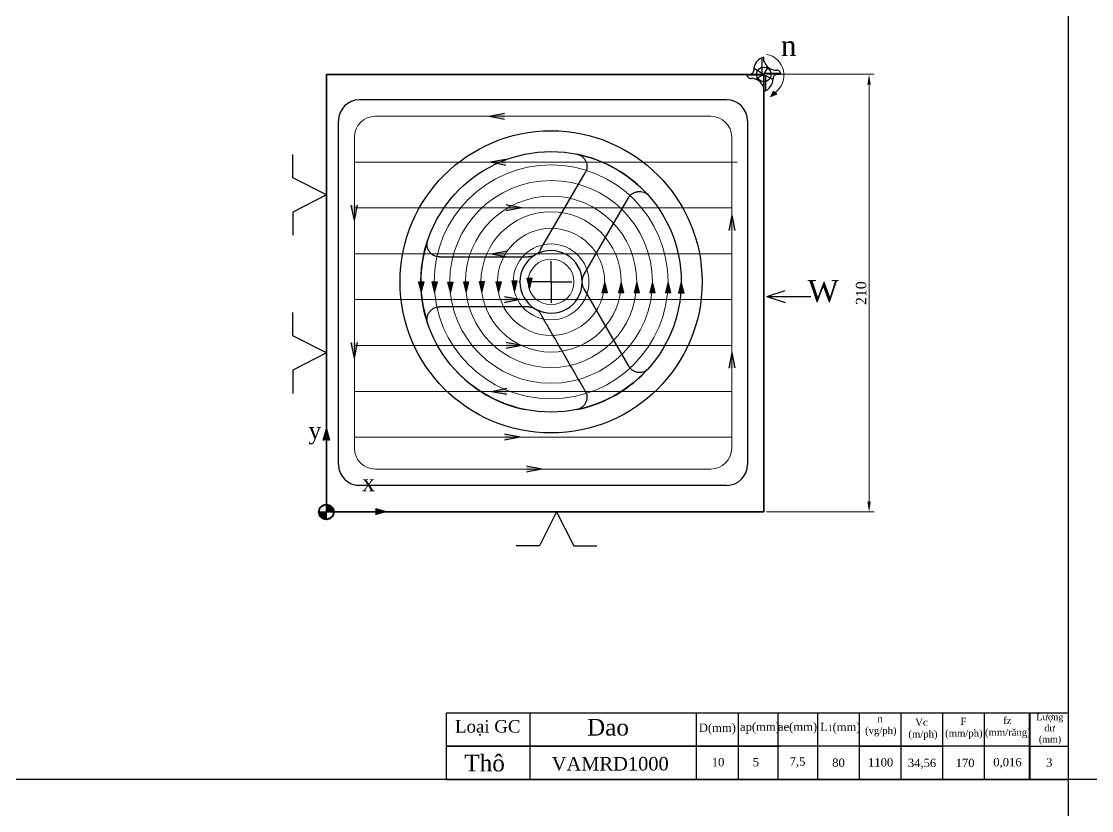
# Model space of a CAD drawing. Header units: millimetres. Extents: x 1211 to 2263, y 788 to 1530.
# Drawn here: x 1747.7 to 2004.6, y 1151.7 to 1341.1 of the extents above; entities that cross this region are included whole.
import ezdxf

# ---------------------------------------------------------------- set-up
doc = ezdxf.new("R2010")
doc.units = ezdxf.units.MM
doc.linetypes.add('CENTERX2', pattern=[20.32, 12.7, -2.54, 2.54, -2.54])
doc.linetypes.add('DASHDOTX2', pattern=[50.8, 25.4, -12.7, 0, -12.7])
for name, color, linetype, lineweight in [('cb', 200, 'Continuous', 35), ('coban', 7, 'Continuous', 35), ('dao', 7, 'Continuous', 25), ('DUONGBAO', 7, 'Continuous', 40), ('duongchaydao', 220, 'Continuous', 0), ('duongkichthuoc', 7, 'Continuous', 0), ('dậm', 5, 'Continuous', 25), ('phancat', 86, 'Continuous', 30), ('text', 130, 'Continuous', 0), ('truc', 10, 'DASHDOTX2', 0)]:
    doc.layers.add(name, color=color, linetype=linetype, lineweight=lineweight)
doc.layers.add('DuongTam', color=1, linetype='Continuous')
doc.styles.get("Standard").update_dxf_attribs({"font": 'times.ttf'})
doc.dimstyles.new('ISO-25', dxfattribs={"dimtxt": 2.5, "dimasz": 2.5, "dimexe": 1.25, "dimexo": 0.625, "dimtad": 1, "dimtoh": 1, "dimtxsty": 'Standard', "dimcen": 2.5, "dimadec": 0, "dimazin": 0, "dimtfac": 1, "dimtmove": 0, "dimatfit": 3, "dimfxl": 1, "dimarcsym": 0})

# ---------------------------------------------------------------- blocks, each defined once
blk = doc.blocks.new('*D27')
at = {"layer": 'Defpoints', "color": 0, "transparency": 16777216}
for p in [(1925.92, 1328.39), (1925.92, 1223.39), (1951.16, 1223.39)]:
    blk.add_point(p, dxfattribs=at)
at = {"layer": 'duongkichthuoc', "color": 0, "lineweight": -2, "transparency": 16777216}
for p, q in [((1926.54, 1328.39), (1952.41, 1328.39)), ((1951.16, 1325.89), (1951.16, 1225.89)), ((1926.54, 1223.39), (1952.41, 1223.39))]:
    blk.add_line(p, q, dxfattribs=at)
at = {"layer": 'duongkichthuoc', "color": 0, "transparency": 16777216}
for points in [[(1950.75, 1325.89), (1951.58, 1325.89), (1951.16, 1328.39)], [(1950.75, 1225.89), (1951.58, 1225.89), (1951.16, 1223.39)]]:
    blk.add_solid(points, dxfattribs=at)
at = {"layer": 'duongkichthuoc', "color": 0, "transparency": 16777216, "insert": (1949.27, 1275.89), "char_height": 2.5, "attachment_point": 5, "rotation": 90}
blk.add_mtext('210', dxfattribs=at)
blk = doc.blocks.new('Dao10B')
at = {"layer": 'duongchaydao'}
h = blk.add_hatch(color=256, dxfattribs=at)
h.paths.add_polyline_path([(2.355, -5.067), (1.99, -5.067, -0.023762), (1.609, -5.372)])
h.paths.add_polyline_path([(1.99, -5.067), (1.765, -5.067), (1.609, -5.372, 0.023762)], flags=17)
h = blk.add_hatch(color=256, dxfattribs=at)
h.paths.add_polyline_path([(2.296, -4.031), (1.765, -5.067), (1.99, -5.067, 0.0470432), (2.651, -4.363)])
h.paths.add_polyline_path([(2.651, -4.363, -0.0470432), (1.99, -5.067), (2.355, -5.067), (3.086, -4.768)])
at = {"lineweight": 30}
for p, q in [((0, 3.2), (0, 4.15)), ((-3.418, -0.006), (-4.094, -0.018)), ((4.094, 0), (3.094, 0)), ((0, -3.2), (0, -4.094))]:
    blk.add_line(p, q, dxfattribs=at)
for centre, radius, start, end in [((0.749, 1.072), 3.167, 103.67908, 181.07348), ((3.016, 4.167), 3.167, 197.77507, 271.07348), ((-3.094, 0), 1, 180, 271.07348), ((-3.418, 0.994), 1, 270, 1.07348), ((3.094, 0), 1, 0, 91.07348), ((-3.016, -4.167), 3.167, 17.77507, 91.07348), ((-0.967, -1.078), 3.167, 287.77507, 1.07348), ((3.2, -1), 1, 90, 181.07348)]:
    blk.add_arc(centre, radius, start, end, dxfattribs=at)
at = {"layer": 'dao', "color": 7, "linetype": 'Continuous'}
for p, q in [((-0.401, 0.232), (-0.401, 4.023)), ((0, 0), (-2.403, 1.387)), ((0, 0), (-2.013, -1.162)), ((0, 0), (0.997, 1.726)), ((0, 0), (2.195, -1.267)), ((0.181, 0.313), (4.044, 0.313)), ((-0.404, -0.233), (-4.067, -0.233)), ((0.398, -0.23), (0.398, -3.936))]:
    blk.add_line(p, q, dxfattribs=at)
blk.add_circle((0, 0), 1.761, dxfattribs=at)
at = {"layer": 'duongchaydao'}
for p, q in [((1.609, -5.372), (2.296, -4.031)), ((1.609, -5.372), (3.086, -4.768)), ((3.086, -4.768), (2.296, -4.031))]:
    blk.add_line(p, q, dxfattribs=at)
blk.add_arc((-0.329, -0.235), 5.144, 305.94861, 79.57114, dxfattribs=at)
at = {"layer": 'text', "insert": (4.067, 9.386), "char_height": 5, "width": 5.83484, "attachment_point": 1}
blk.add_mtext('n', dxfattribs=at)
at = {"layer": 'duongkichthuoc'}
dim = blk.add_linear_dim(base=(25.245, -105), p1=(0, 0), p2=(0, -105), angle=90, text='210', dimstyle='ISO-25', dxfattribs=at)
dim.commit()
dim.dimension.update_dxf_attribs({"geometry": '*D27', "text_midpoint": (23.348, -52.5), "insert": (-1925.917, -1328.385)})

msp = doc.modelspace()

# ---------------------------------------------------------------- hatches: boundary and pattern name
at = {"linetype": 'Continuous'}
h = msp.add_hatch(color=7, dxfattribs=at)
h.paths.add_polyline_path([(1863.698, 1318.358), (1863.703, 1317.616), (1859.995, 1318.33)])
h.paths.add_polyline_path([(1863.698, 1319.072), (1863.698, 1318.358), (1859.995, 1318.33)])
h = msp.add_hatch(color=7, dxfattribs=at)
h.paths.add_polyline_path([(1863.962, 1307.302), (1863.974, 1308.044), (1860.259, 1307.364)])
h.paths.add_polyline_path([(1863.955, 1306.588), (1863.962, 1307.302), (1860.259, 1307.364)])
h = msp.add_hatch(color=7, dxfattribs=at)
h.paths.add_polyline_path([(1864.086, 1296.358), (1864.08, 1295.616), (1867.788, 1296.33)])
h.paths.add_polyline_path([(1864.085, 1297.072), (1864.085, 1296.358), (1867.788, 1296.33)])
h = msp.add_hatch(color=7, dxfattribs=at)
h.paths.add_polyline_path([(1827.609, 1297.021), (1828.351, 1297.026), (1827.637, 1293.318)])
h.paths.add_polyline_path([(1826.895, 1297.021), (1827.609, 1297.021), (1827.637, 1293.318)])
h = msp.add_hatch(color=7, dxfattribs=at)
h.paths.add_polyline_path([(1918.222, 1290.935), (1917.48, 1290.93), (1918.194, 1294.638)])
h.paths.add_polyline_path([(1918.936, 1290.935), (1918.222, 1290.935), (1918.194, 1294.638)])
h = msp.add_hatch(color=7, dxfattribs=at)
h.paths.add_polyline_path([(1864.209, 1285.358), (1864.222, 1284.616), (1860.507, 1285.296)])
h.paths.add_polyline_path([(1864.203, 1286.072), (1864.21, 1285.358), (1860.507, 1285.296)])
h = msp.add_hatch(color=7, dxfattribs=at)
h.paths.add_polyline_path([(1868.988, 1279.506), (1869.643, 1279.506), (1869.643, 1276.831)])
h.paths.add_polyline_path([(1869.643, 1276.831), (1869.643, 1279.506), (1870.298, 1279.506)])
h = msp.add_hatch(color=7, dxfattribs=at)
h.paths.add_polyline_path([(1843.051, 1278.606), (1843.706, 1278.606), (1843.706, 1275.931)])
h.paths.add_polyline_path([(1843.706, 1275.931), (1843.706, 1278.606), (1844.361, 1278.606)])
h = msp.add_hatch(color=7, dxfattribs=at)
h.paths.add_polyline_path([(1846.242, 1278.609), (1846.898, 1278.609), (1846.898, 1275.935)])
h.paths.add_polyline_path([(1846.898, 1275.935), (1846.898, 1278.609), (1847.553, 1278.609)])
h = msp.add_hatch(color=7, dxfattribs=at)
h.paths.add_polyline_path([(1850.016, 1278.564), (1850.671, 1278.564), (1850.671, 1275.889)])
h.paths.add_polyline_path([(1850.671, 1275.889), (1850.671, 1278.564), (1851.327, 1278.564)])
h = msp.add_hatch(color=7, dxfattribs=at)
h.paths.add_polyline_path([(1853.797, 1278.635), (1854.452, 1278.635), (1854.452, 1275.961)])
h.paths.add_polyline_path([(1854.452, 1275.961), (1854.452, 1278.635), (1855.107, 1278.635)])
h = msp.add_hatch(color=7, dxfattribs=at)
h.paths.add_polyline_path([(1857.557, 1278.653), (1858.213, 1278.653), (1858.213, 1275.978)])
h.paths.add_polyline_path([(1858.213, 1275.978), (1858.213, 1278.653), (1858.868, 1278.653)])
h = msp.add_hatch(color=7, dxfattribs=at)
h.paths.add_polyline_path([(1861.611, 1278.61), (1862.266, 1278.61), (1862.266, 1275.935)])
h.paths.add_polyline_path([(1862.266, 1275.935), (1862.266, 1278.61), (1862.921, 1278.61)])
h = msp.add_hatch(color=7, dxfattribs=at)
h.paths.add_polyline_path([(1865.427, 1278.821), (1866.083, 1278.821), (1866.083, 1276.146)])
h.paths.add_polyline_path([(1866.083, 1276.146), (1866.083, 1278.821), (1866.738, 1278.821)])
h = msp.add_hatch(color=7, dxfattribs=at)
h.paths.add_polyline_path([(1888.364, 1275.965), (1887.709, 1275.965), (1887.709, 1278.64)])
h.paths.add_polyline_path([(1887.709, 1278.64), (1887.709, 1275.965), (1887.054, 1275.965)])
h = msp.add_hatch(color=7, dxfattribs=at)
h.paths.add_polyline_path([(1892.344, 1275.965), (1891.689, 1275.965), (1891.689, 1278.64)])
h.paths.add_polyline_path([(1891.689, 1278.64), (1891.689, 1275.965), (1891.034, 1275.965)])
h = msp.add_hatch(color=7, dxfattribs=at)
h.paths.add_polyline_path([(1896.07, 1275.965), (1895.414, 1275.965), (1895.414, 1278.64)])
h.paths.add_polyline_path([(1895.414, 1278.64), (1895.414, 1275.965), (1894.759, 1275.965)])
h = msp.add_hatch(color=7, dxfattribs=at)
h.paths.add_polyline_path([(1899.832, 1275.965), (1899.177, 1275.965), (1899.177, 1278.64)])
h.paths.add_polyline_path([(1899.177, 1278.64), (1899.177, 1275.965), (1898.522, 1275.965)])
h = msp.add_hatch(color=7, dxfattribs=at)
h.paths.add_polyline_path([(1903.581, 1275.965), (1902.926, 1275.965), (1902.926, 1278.64)])
h.paths.add_polyline_path([(1902.926, 1278.64), (1902.926, 1275.965), (1902.271, 1275.965)])
h = msp.add_hatch(color=7, dxfattribs=at)
h.paths.add_polyline_path([(1906.748, 1275.917), (1906.093, 1275.917), (1906.093, 1278.591)])
h.paths.add_polyline_path([(1906.093, 1278.591), (1906.093, 1275.917), (1905.438, 1275.917)])
h = msp.add_hatch(color=7, dxfattribs=at)
h.paths.add_polyline_path([(1863.694, 1274.302), (1863.688, 1275.044), (1867.397, 1274.33)])
h.paths.add_polyline_path([(1863.694, 1273.588), (1863.694, 1274.302), (1867.397, 1274.33)])
h = msp.add_hatch(color=7, dxfattribs=at)
h.paths.add_polyline_path([(1827.609, 1264.021), (1828.351, 1264.026), (1827.637, 1260.318)])
h.paths.add_polyline_path([(1826.895, 1264.021), (1827.609, 1264.021), (1827.637, 1260.318)])
h = msp.add_hatch(color=7, dxfattribs=at)
h.paths.add_polyline_path([(1864.086, 1263.358), (1864.08, 1262.616), (1867.788, 1263.33)])
h.paths.add_polyline_path([(1864.085, 1264.072), (1864.085, 1263.358), (1867.788, 1263.33)])
h = msp.add_hatch(color=7, dxfattribs=at)
h.paths.add_polyline_path([(1918.222, 1257.935), (1917.48, 1257.93), (1918.194, 1261.638)])
h.paths.add_polyline_path([(1918.936, 1257.935), (1918.222, 1257.935), (1918.194, 1261.638)])
h = msp.add_hatch(color=7, dxfattribs=at)
h.paths.add_polyline_path([(1864.209, 1252.358), (1864.222, 1251.616), (1860.507, 1252.296)])
h.paths.add_polyline_path([(1864.203, 1253.072), (1864.21, 1252.358), (1860.507, 1252.296)])
h = msp.add_hatch(color=7, dxfattribs=at)
h.paths.add_polyline_path([(1863.694, 1241.302), (1863.688, 1242.044), (1867.397, 1241.33)])
h.paths.add_polyline_path([(1863.694, 1240.588), (1863.694, 1241.302), (1867.397, 1241.33)])
h = msp.add_hatch(color=7, dxfattribs=at)
h.paths.add_polyline_path([(1868.913, 1233.663), (1868.908, 1234.404), (1872.616, 1233.691)])
h.paths.add_polyline_path([(1868.913, 1232.949), (1868.913, 1233.663), (1872.616, 1233.691)])
at = {"layer": 'cb', "lineweight": 35}
msp.add_hatch(color=256, dxfattribs=at).paths.add_polyline_path([(1820.935, 1243.241), (1820.175, 1240.563), (1821.695, 1240.563)])
at = {"layer": 'cb', "lineweight": 13}
h = msp.add_hatch(dxfattribs=at)
h.set_pattern_fill('ANSI31', color=256, scale=0.202176, angle=90, style=0)
h.set_pattern_definition([(135, (1156.393066, 502.48302), (-0.0178700026, -0.0178700026), [])])
h.paths.add_polyline_path([(1820.917, 1225.163), (1820.917, 1223.385), (1822.695, 1223.385, 0.4142137)])
h.paths.add_polyline_path([(1820.917, 1223.385), (1819.139, 1223.385, 0.4142136), (1820.917, 1221.607), (1820.917, 1221.768)])
msp.add_hatch(color=256, dxfattribs=at).paths.add_polyline_path([(1835.368, 1223.385), (1832.69, 1224.145), (1832.69, 1222.625)])

# ---------------------------------------------------------------- linework, layer by layer
for p, q in [((1998.945, 1530.422), (1998.945, 787.922)), ((2261.411, 1159.172), (1211.411, 1159.172))]:
    msp.add_line(p, q)
at = {"color": 7, "linetype": 'Continuous'}
for p, q in [((1859.995, 1318.33), (1863.698, 1319.072)), ((1859.995, 1318.33), (1863.703, 1317.616)), ((1860.259, 1307.364), (1863.974, 1308.044)), ((1860.259, 1307.364), (1863.955, 1306.588)), ((1867.788, 1296.33), (1864.085, 1297.072)), ((1827.637, 1293.318), (1826.895, 1297.021)), ((1827.637, 1293.318), (1828.351, 1297.026)), ((1867.788, 1296.33), (1864.08, 1295.616)), ((1918.194, 1294.638), (1917.48, 1290.93)), ((1918.194, 1294.638), (1918.936, 1290.935)), ((1860.507, 1285.296), (1864.203, 1286.072)), ((1860.507, 1285.296), (1864.222, 1284.616)), ((1868.988, 1279.506), (1870.298, 1279.506)), ((1843.051, 1278.606), (1844.361, 1278.606)), ((1846.242, 1278.609), (1847.553, 1278.609)), ((1850.016, 1278.564), (1851.327, 1278.564)), ((1853.797, 1278.635), (1855.107, 1278.635)), ((1857.557, 1278.653), (1858.868, 1278.653)), ((1861.611, 1278.61), (1862.921, 1278.61)), ((1865.427, 1278.821), (1866.738, 1278.821)), ((1867.397, 1274.33), (1863.688, 1275.044)), ((1867.397, 1274.33), (1863.694, 1273.588)), ((1888.364, 1275.965), (1887.054, 1275.965)), ((1892.344, 1275.965), (1891.034, 1275.965)), ((1896.07, 1275.965), (1894.759, 1275.965)), ((1899.832, 1275.965), (1898.522, 1275.965)), ((1903.581, 1275.965), (1902.271, 1275.965)), ((1906.748, 1275.917), (1905.438, 1275.917)), ((1827.637, 1260.318), (1826.895, 1264.021)), ((1827.637, 1260.318), (1828.351, 1264.026)), ((1867.788, 1263.33), (1864.085, 1264.072)), ((1867.788, 1263.33), (1864.08, 1262.616)), ((1918.194, 1261.638), (1917.48, 1257.93)), ((1918.194, 1261.638), (1918.936, 1257.935)), ((1860.507, 1252.296), (1864.203, 1253.072)), ((1860.507, 1252.296), (1864.222, 1251.616)), ((1867.397, 1241.33), (1863.688, 1242.044)), ((1867.397, 1241.33), (1863.694, 1240.588)), ((1872.616, 1233.691), (1868.908, 1234.404)), ((1872.616, 1233.691), (1868.913, 1232.949)), ((1849.741, 1175.172), (1989.741, 1175.172)), ((1849.741, 1159.172), (1849.741, 1175.172)), ((1869.741, 1175.172), (1869.741, 1159.172)), ((1909.741, 1159.172), (1909.741, 1175.172)), ((1919.741, 1175.172), (1919.741, 1159.172)), ((1929.238, 1175.172), (1929.238, 1159.172)), ((1938.807, 1175.172), (1938.807, 1159.172)), ((1938.807, 1175.172), (1953.807, 1175.172)), ((1948.807, 1175.172), (1948.807, 1159.172)), ((1948.807, 1175.172), (1948.807, 1159.172)), ((1953.807, 1175.172), (1963.807, 1175.172)), ((1958.807, 1175.172), (1958.807, 1159.172)), ((1968.807, 1175.172), (1968.807, 1159.172)), ((1978.807, 1175.172), (1978.807, 1159.172)), ((1989.67, 1159.25), (1989.67, 1175.172)), ((1989.741, 1175.172), (1998.878, 1175.172)), ((1989.741, 1167.172), (1849.741, 1167.172)), ((1849.741, 1167.172), (1856.741, 1167.172)), ((1849.741, 1167.172), (1874.741, 1167.172)), ((1989.741, 1167.172), (1849.741, 1167.172)), ((1849.741, 1167.172), (1856.741, 1167.172)), ((1849.741, 1167.172), (1874.741, 1167.172)), ((1849.741, 1167.172), (1869.741, 1167.172)), ((1856.741, 1167.172), (1919.741, 1167.172)), ((1856.741, 1167.172), (1919.741, 1167.172)), ((1859.741, 1167.172), (1879.741, 1167.172)), ((1859.741, 1167.172), (1879.741, 1167.172)), ((1919.741, 1167.172), (1929.741, 1167.172)), ((1919.741, 1167.172), (1929.741, 1167.172)), ((1948.807, 1167.172), (1968.807, 1167.172)), ((1989.741, 1167.172), (1998.878, 1167.172)), ((1849.741, 1159.172), (1869.741, 1159.172)), ((1909.741, 1159.172), (1989.741, 1159.172)), ((1989.741, 1159.172), (1998.878, 1159.172))]:
    msp.add_line(p, q, dxfattribs=at)
msp.add_lwpolyline([(1849.741, 1159.172), (1989.741, 1159.172), (1989.741, 1175.172)], dxfattribs=at)
at = {"layer": 'cb', "lineweight": 35}
for p, q in [((1820.935, 1243.241), (1820.175, 1240.563)), ((1820.935, 1243.241), (1821.695, 1240.563)), ((1820.917, 1223.385), (1820.917, 1240.528)), ((1820.917, 1223.385), (1835.27, 1223.385))]:
    msp.add_line(p, q, dxfattribs=at)
at = {"layer": 'cb'}
msp.add_line((1835.27, 1223.385), (1832.691, 1224.145), dxfattribs=at)
at = {"layer": 'coban'}
for p, q in [((1820.917, 1328.385), (1820.917, 1223.385)), ((1925.917, 1328.385), (1820.917, 1328.385)), ((1925.917, 1223.385), (1925.917, 1328.385)), ((1820.917, 1223.385), (1925.917, 1223.385))]:
    msp.add_line(p, q, dxfattribs=at)
at = {"layer": 'DUONGBAO'}
msp.add_circle((1820.917, 1223.385), 1.778, dxfattribs=at)
at = {"layer": 'duongchaydao'}
for p, q in [((1832.637, 1318.33), (1913.194, 1318.33)), ((1827.637, 1280.153), (1827.637, 1313.33)), ((1918.194, 1313.33), (1918.194, 1271.691)), ((1827.637, 1307.33), (1918.194, 1307.33)), ((1827.637, 1304.867), (1827.637, 1271.691)), ((1827.637, 1296.33), (1828.217, 1296.33)), ((1827.637, 1296.33), (1918.194, 1296.33)), ((1827.637, 1285.33), (1918.194, 1285.33)), ((1869.643, 1276.831), (1868.988, 1279.506)), ((1869.643, 1276.831), (1870.298, 1279.506)), ((1918.194, 1280.33), (1918.194, 1238.691)), ((1843.706, 1275.931), (1843.051, 1278.606)), ((1843.706, 1275.931), (1844.361, 1278.606)), ((1846.898, 1275.935), (1846.242, 1278.609)), ((1846.898, 1275.935), (1847.553, 1278.609)), ((1850.671, 1275.889), (1850.016, 1278.564)), ((1850.671, 1275.889), (1851.327, 1278.564)), ((1854.452, 1275.961), (1853.797, 1278.635)), ((1854.452, 1275.961), (1855.107, 1278.635)), ((1858.213, 1275.978), (1857.557, 1278.653)), ((1858.213, 1275.978), (1858.868, 1278.653)), ((1862.266, 1275.935), (1861.611, 1278.61)), ((1862.266, 1275.935), (1862.921, 1278.61)), ((1866.083, 1276.146), (1865.427, 1278.821)), ((1866.083, 1276.146), (1866.738, 1278.821)), ((1887.709, 1278.64), (1887.054, 1275.965)), ((1887.709, 1278.64), (1888.364, 1275.965)), ((1891.689, 1278.64), (1891.034, 1275.965)), ((1891.689, 1278.64), (1892.344, 1275.965)), ((1895.414, 1278.64), (1894.759, 1275.965)), ((1895.414, 1278.64), (1896.07, 1275.965)), ((1899.177, 1278.64), (1898.522, 1275.965)), ((1899.177, 1278.64), (1899.832, 1275.965)), ((1902.926, 1278.64), (1902.271, 1275.965)), ((1902.926, 1278.64), (1903.581, 1275.965)), ((1906.093, 1278.591), (1905.438, 1275.917)), ((1906.093, 1278.591), (1906.748, 1275.917)), ((1827.637, 1274.33), (1918.194, 1274.33)), ((1827.637, 1271.867), (1827.637, 1238.691)), ((1827.637, 1263.33), (1828.217, 1263.33)), ((1827.637, 1263.33), (1918.194, 1263.33)), ((1827.637, 1252.33), (1918.194, 1252.33)), ((1827.637, 1241.33), (1918.194, 1241.33)), ((1832.637, 1233.691), (1913.194, 1233.691))]:
    msp.add_line(p, q, dxfattribs=at)
for radius in [31.25, 31.25, 28.071, 24.322, 20.56, 16.834, 12.854, 9.095, 5.49]:
    msp.add_circle((1874.843, 1278.591), radius, dxfattribs=at)
for centre, start, end in [((1832.637, 1313.33), 90, 180), ((1913.194, 1313.33), 0, 90), ((1832.637, 1238.691), 180, 270), ((1913.194, 1238.691), 270, 0)]:
    msp.add_arc(centre, 5, start, end, dxfattribs=at)
at = {"layer": 'DuongTam', "linetype": 'CENTERX2'}
for q in [(1874.843, 1283.591), (1869.843, 1278.591), (1879.843, 1278.591), (1874.843, 1273.591)]:
    msp.add_line((1874.843, 1278.591), q, dxfattribs=at)
at = {"layer": 'dậm'}
for p, q in [((1812.833, 1303.568), (1812.833, 1309.145)), ((1820.917, 1299.453), (1812.833, 1303.568)), ((1820.917, 1299.453), (1812.833, 1295.339)), ((1812.833, 1295.339), (1812.833, 1289.762)), ((1926.664, 1275.06), (1931.013, 1276.498)), ((1926.664, 1275.06), (1937.176, 1275.06)), ((1926.664, 1275.06), (1931.013, 1273.622)), ((1812.833, 1265.65), (1812.833, 1271.227)), ((1820.917, 1261.536), (1812.833, 1265.65)), ((1820.917, 1261.536), (1812.833, 1257.422)), ((1812.833, 1257.422), (1812.833, 1251.844)), ((1820.917, 1222.385), (1820.917, 1223.385)), ((1876.159, 1223.385), (1872.044, 1215.301)), ((1876.159, 1223.385), (1880.273, 1215.301)), ((1872.044, 1215.301), (1866.467, 1215.301)), ((1880.273, 1215.301), (1885.85, 1215.301)), ((1989.741, 1175.172), (1989.741, 1159.172)), ((1979.741, 1159.172), (1989.741, 1159.172))]:
    msp.add_line(p, q, dxfattribs=at)
at = {"layer": 'phancat'}
for p, q in [((1916.999, 1322.26), (1828.832, 1322.26)), ((1823.832, 1234.76), (1823.832, 1317.26)), ((1921.999, 1317.26), (1921.999, 1234.76)), ((1872.325, 1286.328), (1883.036, 1304.782)), ((1882.743, 1280.275), (1893.428, 1298.782)), ((1848.065, 1284.591), (1869.512, 1284.591)), ((1882.743, 1276.908), (1893.428, 1258.401)), ((1893.428, 1258.401), (1893.546, 1258.213)), ((1916.999, 1229.76), (1828.167, 1229.76))]:
    msp.add_line(p, q, dxfattribs=at)
for radius in [36.25, 31.25, 31.25]:
    msp.add_circle((1874.843, 1278.591), radius, dxfattribs=at)
for centre, radius, start, end in [((1828.832, 1317.26), 5, 90, 180), ((1916.999, 1317.26), 5, 0, 90), ((1874.843, 1278.591), 31.25, 41.42268, 78.57732), ((1874.843, 1278.591), 31.25, 161.42268, 198.57732), ((1874.843, 1278.591), 7.5, 121.00272, 238.99728), ((1874.843, 1278.591), 7.5, 1.00272, 118.99728), ((1874.843, 1278.591), 7.5, 241.00272, 358.99728), ((1874.843, 1278.591), 31.25, 221.42268, 258.57732), ((1874.843, 1278.591), 31.25, 281.42268, 318.57732), ((1896.026, 1259.901), 3, 214.24555, 318.57598), ((1828.832, 1234.76), 5, 180, 270), ((1916.999, 1234.76), 5, 270, 0)]:
    msp.add_arc(centre, radius, start, end, dxfattribs=at)
for points, knots in [([(1881.032, 1309.222), (1881.273, 1309.174), (1881.503, 1309.097), (1881.833, 1308.941), (1881.941, 1308.881), (1882.146, 1308.751), (1882.244, 1308.68), (1882.43, 1308.528), (1882.518, 1308.446), (1882.685, 1308.273), (1882.764, 1308.18), (1882.979, 1307.894), (1883.098, 1307.689), (1883.286, 1307.252), (1883.353, 1307.027), (1883.433, 1306.568), (1883.446, 1306.332), (1883.418, 1305.871), (1883.378, 1305.643), (1883.244, 1305.197), (1883.153, 1304.984), (1883.036, 1304.782)], [0, 0, 0, 0, 0.125, 0.125, 0.1875, 0.1875, 0.25, 0.25, 0.3125, 0.3125, 0.375, 0.375, 0.5, 0.5, 0.625, 0.625, 0.75, 0.75, 0.875, 0.875, 1, 1, 1, 1]), ([(1893.428, 1298.782), (1893.545, 1298.985), (1893.683, 1299.169), (1893.998, 1299.505), (1894.179, 1299.657), (1894.564, 1299.912), (1894.771, 1300.017), (1895.102, 1300.138), (1895.215, 1300.172), (1895.443, 1300.227), (1895.558, 1300.247), (1895.791, 1300.275), (1895.909, 1300.282), (1896.148, 1300.282), (1896.268, 1300.274), (1896.623, 1300.232), (1896.855, 1300.175), (1897.311, 1300.004), (1897.526, 1299.891), (1897.926, 1299.616), (1898.112, 1299.452), (1898.276, 1299.267)], [0, 0, 0, 0, 0.125, 0.125, 0.25, 0.25, 0.375, 0.375, 0.4375, 0.4375, 0.5, 0.5, 0.5625, 0.5625, 0.625, 0.625, 0.75, 0.75, 0.875, 0.875, 1, 1, 1, 1]), ([(1848.065, 1284.591), (1847.831, 1284.591), (1847.602, 1284.618), (1847.153, 1284.724), (1846.932, 1284.804), (1846.518, 1285.01), (1846.324, 1285.137), (1846.053, 1285.363), (1845.967, 1285.444), (1845.806, 1285.614), (1845.731, 1285.703), (1845.59, 1285.891), (1845.525, 1285.99), (1845.406, 1286.197), (1845.352, 1286.305), (1845.212, 1286.634), (1845.144, 1286.863), (1845.065, 1287.344), (1845.055, 1287.586), (1845.093, 1288.07), (1845.143, 1288.313), (1845.221, 1288.547)], [0, 0, 0, 0, 0.125, 0.125, 0.25, 0.25, 0.375, 0.375, 0.4375, 0.4375, 0.5, 0.5, 0.5625, 0.5625, 0.625, 0.625, 0.75, 0.75, 0.875, 0.875, 1, 1, 1, 1]), ([(1870.98, 1285.02), (1870.744, 1284.878), (1870.495, 1284.772), (1870.103, 1284.664), (1869.969, 1284.636), (1869.702, 1284.6), (1869.569, 1284.591), (1869.434, 1284.591)], [0, 0, 0, 0, 0.5, 0.5, 0.75, 0.75, 1, 1, 1, 1]), ([(1872.325, 1286.328), (1872.217, 1286.043), (1872.054, 1285.831), (1871.764, 1285.545), (1871.66, 1285.456), (1871.442, 1285.292), (1871.327, 1285.218), (1871.207, 1285.151)], [0, 0, 0, 0, 0.5, 0.5, 0.75, 0.75, 1, 1, 1, 1]), ([(1882.342, 1278.723), (1882.337, 1278.998), (1882.369, 1279.267), (1882.472, 1279.66), (1882.515, 1279.79), (1882.617, 1280.039), (1882.676, 1280.159), (1882.743, 1280.275)], [0, 0, 0, 0, 0.5, 0.5, 0.75, 0.75, 1, 1, 1, 1]), ([(1867.345, 1278.46), (1867.344, 1278.504), (1867.344, 1278.548), (1867.344, 1278.591), (1867.344, 1278.635), (1867.344, 1278.679), (1867.345, 1278.723)], [0, 0, 0, 0, 0.00026248498, 0.00026248498, 0.00026248498, 0.00052496653, 0.00052496653, 0.00052496653, 0.00052496653]), ([(1882.743, 1276.908), (1882.609, 1277.14), (1882.507, 1277.387), (1882.404, 1277.78), (1882.379, 1277.916), (1882.346, 1278.186), (1882.339, 1278.323), (1882.342, 1278.46)], [0, 0, 0, 0, 0.5, 0.5, 0.75, 0.75, 1, 1, 1, 1]), ([(1845.221, 1268.636), (1845.143, 1268.869), (1845.094, 1269.107), (1845.065, 1269.47), (1845.062, 1269.593), (1845.072, 1269.837), (1845.085, 1269.957), (1845.123, 1270.194), (1845.15, 1270.311), (1845.217, 1270.543), (1845.258, 1270.657), (1845.398, 1270.986), (1845.516, 1271.192), (1845.8, 1271.573), (1845.962, 1271.743), (1846.319, 1272.042), (1846.517, 1272.172), (1846.93, 1272.378), (1847.148, 1272.457), (1847.601, 1272.564), (1847.831, 1272.591), (1848.065, 1272.591)], [0, 0, 0, 0, 0.125, 0.125, 0.1875, 0.1875, 0.25, 0.25, 0.3125, 0.3125, 0.375, 0.375, 0.5, 0.5, 0.625, 0.625, 0.75, 0.75, 0.875, 0.875, 1, 1, 1, 1]), ([(1869.434, 1272.591), (1868.525, 1272.591), (1867.623, 1272.591), (1865.825, 1272.591), (1864.93, 1272.591), (1862.251, 1272.591), (1860.473, 1272.591), (1855.144, 1272.591), (1851.604, 1272.591), (1848.065, 1272.591)], [0, 0, 0, 0, 0.125, 0.125, 0.25, 0.25, 0.5, 0.5, 1, 1, 1, 1]), ([(1869.434, 1272.591), (1869.703, 1272.591), (1869.967, 1272.556), (1870.36, 1272.448), (1870.49, 1272.403), (1870.74, 1272.296), (1870.862, 1272.234), (1870.98, 1272.163)], [0, 0, 0, 0, 0.5, 0.5, 0.75, 0.75, 1, 1, 1, 1]), ([(1871.207, 1272.032), (1871.448, 1271.898), (1871.664, 1271.736), (1871.954, 1271.45), (1872.045, 1271.348), (1872.209, 1271.135), (1872.284, 1271.024), (1872.351, 1270.908)], [0, 0, 0, 0, 0.5, 0.5, 0.75, 0.75, 1, 1, 1, 1]), ([(1883.036, 1252.401), (1881.266, 1255.466), (1879.496, 1258.532), (1876.832, 1263.146), (1875.942, 1264.687), (1874.603, 1267.007), (1874.155, 1267.782), (1873.257, 1269.339), (1872.806, 1270.12), (1872.351, 1270.908)], [0, 0, 0, 0, 0.5, 0.5, 0.75, 0.75, 0.875, 0.875, 1, 1, 1, 1]), ([(1883.036, 1252.401), (1883.153, 1252.198), (1883.244, 1251.987), (1883.377, 1251.546), (1883.418, 1251.314), (1883.446, 1250.852), (1883.434, 1250.621), (1883.374, 1250.273), (1883.347, 1250.158), (1883.28, 1249.934), (1883.24, 1249.824), (1883.147, 1249.608), (1883.094, 1249.502), (1882.975, 1249.295), (1882.908, 1249.195), (1882.694, 1248.909), (1882.529, 1248.736), (1882.152, 1248.427), (1881.947, 1248.297), (1881.509, 1248.088), (1881.273, 1248.009), (1881.032, 1247.96)], [0, 0, 0, 0, 0.125, 0.125, 0.25, 0.25, 0.375, 0.375, 0.4375, 0.4375, 0.5, 0.5, 0.5625, 0.5625, 0.625, 0.625, 0.75, 0.75, 0.875, 0.875, 1, 1, 1, 1])]:
    msp.add_open_spline(points, degree=3, knots=knots, dxfattribs=at)
for points in [[(1871.207, 1285.151), (1871.131, 1285.109), (1871.055, 1285.065), (1870.98, 1285.02)], [(1882.343, 1278.591), (1882.343, 1278.635), (1882.342, 1278.679), (1882.342, 1278.723)], [(1882.342, 1278.46), (1882.342, 1278.504), (1882.343, 1278.548), (1882.343, 1278.591)], [(1870.98, 1272.163), (1871.055, 1272.118), (1871.131, 1272.074), (1871.207, 1272.032)]]:
    msp.add_open_spline(points, degree=3, dxfattribs=at)
at = {"layer": 'truc', "ltscale": 0.1}
msp.add_line((1919.51, 1307.33), (1908.69, 1307.33), dxfattribs=at)

# ---------------------------------------------------------------- block references
at = {"layer": 'duongkichthuoc'}
msp.add_blockref('Dao10B', (1925.917, 1328.385), dxfattribs=at)

# ---------------------------------------------------------------- texts
at = {"color": 7, "linetype": 'Continuous', "attachment_point": 1}
for s, insert, char_height, width in [('\\pi9.2938;n \\P\\pi6.3167;(vg/ph)', (1943.879, 1174.649), 1.7, 19.81698), ('\\pi8.4971;Vc\\P\\pi6.2303; (m/ph)', (1953.735, 1173.808), 1.7, 19.81698), ('\\pi9.2822;F\\P\\pi5.6193;(mm/ph)', (1963.804, 1174.014), 1.7, 19.81698), ('\\pi9.0021;fz \\P\\pi4.6443;(mm/răng){\\H1.0312x; }', (1974.334, 1174.229), 1.7, 19.81698), ('\\pi6.7858;Lượng\\P\\pi8.7145;dư\\P\\pi7.381;(mm){\\H1.0315x; }', (1984.523, 1175.016), 1.6, 19.81698), ('\\pi2.3404;Loại GC', (1849.447, 1173.452), 3, 19.81698), ('\\pi5.1414;Dao', (1878.324, 1173.746), 4, 19.81698), ('\\pi5.6475;D(mm)', (1904.667, 1172.618), 2, 19.81698), ('\\pi5.3476;ap(mm)', (1914.836, 1172.889), 2, 19.81698), ('\\pi5.4305;ae(mm)', (1923.865, 1172.889), 2, 19.81698), ('\\pi5.2625;L{\\H0.75x;1}(mm)', (1934.168, 1172.804), 2, 19.81698), ('\\pi5.3432;Thô', (1848.676, 1165.152), 4, 19.81698), ('\\pi3.8383;{\\H1.083x;\\C256;VAMRD1000}', (1871.162, 1164.612), 3, 34.91714), ('\\pi8.6576;10', (1904.769, 1164.359), 2, 19.81698), ('\\pi8.666;5', (1914.578, 1164.383), 2, 19.81698), ('\\pi8.666;7,5', (1923.451, 1164.548), 2, 19.81698), ('\\pi8.574;80', (1933.745, 1164.243), 2, 19.81698), ('\\pi7.181;1100', (1943.731, 1164.316), 2, 19.81698), ('\\pi6.703;34,56', (1953.771, 1164.191), 2, 19.81698), ('\\pi7.9193;170', (1964.025, 1164.175), 2, 19.81698), ('\\pi6.6965;0,016', (1974.28, 1164.374), 2, 19.81698), ('\\pi9.3526;3', (1984.307, 1164.302), 2, 19.81698)]:
    msp.add_mtext(s, dxfattribs=dict(at, insert=insert, char_height=char_height, width=width))
at = {"layer": 'cb', "lineweight": 35, "width": 7.99694, "attachment_point": 1}
for s, insert, char_height in [('y', (1816.629, 1244.964), 4.044), ('{\\fTimes New Roman|b0|i0|c163|p18;x}', (1829.515, 1232.422), 4.04352)]:
    msp.add_mtext(s, dxfattribs=dict(at, insert=insert, char_height=char_height))
at = {"layer": 'dậm', "insert": (1936.408, 1279.039), "char_height": 5.25, "width": 2.2032, "attachment_point": 1}
msp.add_mtext('{\\fTimes New Roman|b0|i0|c0|p18;W}', dxfattribs=at)

doc.saveas('drawing.dxf')
